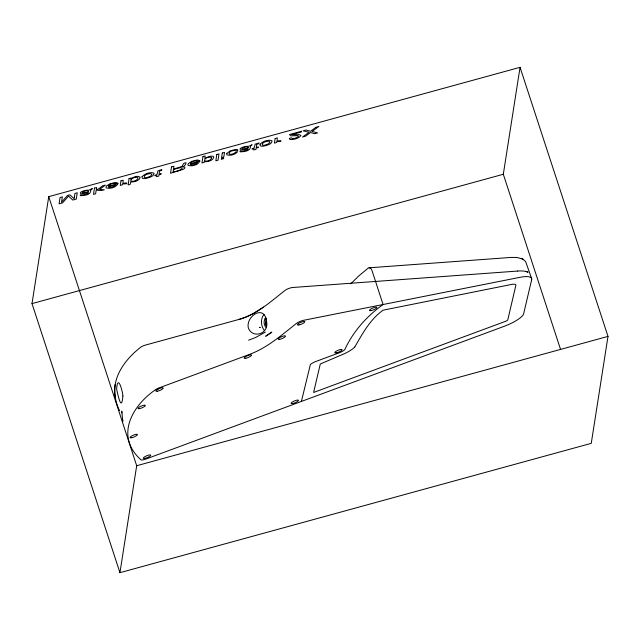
<?xml version="1.0" encoding="UTF-8"?>
<svg xmlns="http://www.w3.org/2000/svg" width="640" height="640" viewBox="0 0 640 640"><rect width="100%" height="100%" fill="white"/><g stroke="black" fill="none" stroke-linecap="round" stroke-linejoin="round"><path stroke-width="0.96" d="M32 303.608L48.744 196.656L520.056 67.328L608 336.392L591.256 443.344L119.944 572.672L32 303.608L503.312 174.272L520.056 67.328M119.944 572.672L136.688 465.728L48.744 196.656M301.4 401.448L310.368 364.56A5.952 1.448 -22.9 0 1 315.848 361.48L339.096 352.864A5.944 1.448 -22.9 0 0 344.904 349.376C353.36 331.2 366.824 316.168 383.08 304.512L372.032 270.664A4.96 2.952 85.7 0 0 367.984 268.272L358.544 276.136L350.752 283.832M531.648 279.752L523.616 313.888A19.808 4.824 -22.9 0 1 503.856 326.448L145.912 459.04A6.016 1.464 -22.9 0 1 140.872 459.744C115.392 436.792 131.128 407.016 154.464 390.432A5.96 1.456 -22.9 0 1 159.528 387.728L250.472 354.04C267.68 347.4 281.792 334.992 296.064 323.696A6.008 1.464 -22.9 0 1 298.52 322.16L299.832 321.544A5.856 1.424 -22.9 0 1 303.672 320.288L519.592 277.4A29.976 7.304 -22.9 0 1 531.656 279.752M517.528 271.072L292.952 287.48A5.784 1.776 -18.1 0 0 290.12 288.008L287.76 288.848A6.024 1.856 -18.1 0 0 285.16 290.336C270.92 301.36 256.944 314.448 239.136 319.376L145.576 345.048A5.968 1.832 -18.1 0 0 140.416 347.464C125.104 359.368 110.952 378.128 115.552 398.616M266.344 318.592L265.504 321.544L266.544 326.304M158.824 388.704L158.456 388.84M354.752 347.08C362.536 333.6 370.048 319.456 383.128 310.168L512.368 284.272A12.944 3.152 -22.9 0 1 515.936 284.96L507.784 319.92A2.896 0.704 -22.9 0 1 505.616 321.304L313.592 392.472L320.296 364L345.096 353.4A17.792 4.336 -22.9 0 0 354.752 347.08M264.024 314.344C260.296 318.832 260.864 326.208 264.448 330.616M265.8 317.728C263.296 320.336 263.624 325.216 266.256 327.592M263.528 307.08L253.432 313.472M265.376 332.104L255.72 337.432L248.608 340.2M115.48 384.416L115.176 384.592C113.88 393.456 115.616 402.608 119.528 410.632M253.312 313.536L246.32 316.912M245.824 317.12L239.136 319.376M136.688 465.728L608 336.392M369.104 267.808L511.208 257.416L516.944 257.464L522.848 259.096L525.608 261.496L531.608 278.488M526.192 271.504L528.096 272.208A29.776 9.152 -18.1 0 0 517.52 271.048M521.088 258.32L522.848 259.096M503.312 174.272L560.6 349.552M265.384 323.12L266.264 325.816M121.952 413L121.76 411.136L122.792 421.384L122.512 418.592M122.896 396.016C121.472 413.056 117.776 393.992 116.608 389.04C117.768 373.344 122.672 391.288 122.896 396.016M211.584 157.76C211.096 160.488 207.096 161.536 204.744 160.912L204.48 160.512C204.744 157.72 209.16 156.44 211.448 157.448L211.584 157.76M266.632 321.848C269.072 333.648 253.04 339.112 248.416 328.24C245.248 316.416 264.832 303.4 266.632 321.848M74.36 197.16L74.16 198.752L69.88 194.816L67.48 195.48L61.496 202.224L62.392 196.872L60.072 197.512L59.08 203.832L62.56 202.88L68.544 196.12L72.816 200.064L76.256 199.12L77.248 192.792L74.944 193.424L74.36 197.16M88.48 191.36L88.384 191.984L83.056 192.992L82.144 192.624C83.536 191.28 87 190.016 88.48 191.36M90.824 189.832C91.32 195.12 84.224 195.568 80.52 195.656L80.216 195.048C85.432 195.28 95.28 190.8 80.832 193.92C78.088 191.664 86.808 189.704 88.768 190.216L92.4 188.616L90.824 189.832M94.496 188.064L93.504 194.384L95.616 193.808L96.192 190.136L101.52 190.552L104.328 189.776L99.6 189.424L105.328 185.088L102.528 185.856L98.088 189.304L96.336 189.216L96.608 187.48L94.496 188.064M120.992 180.792L120.272 185.4L122.36 184.832L122.48 184.032L126.616 183.744L126.744 182.92L122.928 183.24L123.192 180.192L120.992 180.792M129.08 178.576L128.088 184.92L130.224 184.336L130.584 182.04C133.952 182.024 139.368 181.144 140.2 177.312C137.8 174.96 133.52 177.192 131.016 178.608L131.104 178.016L129.08 178.576M155.088 175.24L154.992 175.88L156.76 175.392L156.552 176.68L158.776 176.072L158.976 174.784L161.064 174.208L161.16 173.576L159.08 174.152L159.544 171.136L161.688 170.208L161.784 169.6L158 170.832L156.856 174.76L155.088 175.24M171.504 166.928L170.52 173.256L183.368 169.296L184.744 168.2L184.896 167.184L182.696 166.832C184.752 166.4 188.768 160.208 183.416 163.664L182.224 166.176L179.04 167.464L173.512 168.976L173.936 166.264L171.504 166.928M173.4 169.688L173.064 171.856C183.08 170.896 187.056 164.592 173.4 169.688M202.976 156.536L201.968 162.968L204.104 162.376L204.2 161.768C207.536 161.856 213.192 160.888 213.784 156.96L212.832 156.192L210.432 156.2L204.8 158.288L205.168 155.936L202.976 156.536M216.816 154.496L215.824 160.824L218.016 160.224L219.008 153.896L216.816 154.496M221.448 158.44L221.312 159.32L223.544 158.704L223.68 157.824L221.448 158.44M222.304 152.992L221.584 157.584L223.816 156.968L224.536 152.376L222.304 152.992M248.176 147.544L248.08 148.168L242.744 149.176L241.832 148.808C243.232 147.456 246.688 146.192 248.176 147.544M250.512 146.008C251.016 151.304 243.912 151.752 240.216 151.832L239.904 151.232C245.12 151.464 254.968 146.984 240.52 150.104C237.776 147.848 246.504 145.888 248.456 146.4L252.096 144.8L250.512 146.008M252.288 148.576L252.184 149.208L253.952 148.72L253.752 150.008L255.976 149.4L256.176 148.112L258.264 147.536L258.36 146.904L256.272 147.48L256.744 144.464L258.888 143.536L258.984 142.928L255.192 144.16L254.056 148.088L252.288 148.576M275.136 138.496L274.416 143.104L276.496 142.536L276.624 141.736L280.752 141.448L280.88 140.624L277.064 140.944L277.328 137.896L275.136 138.496M301.496 131.264L301.384 131.992L291.84 134.608L299.624 134.72L300.904 135.576C298.552 138.752 293.688 139.68 289.944 139.496L289.312 138.416L291.544 137.8L292.392 138.68L294.944 138.304L297.432 137.312L298.48 136.208L297.608 135.664L290.68 135.832L289.504 134.552L301.496 131.264M117.912 183.608C116.184 187.544 110.104 189.056 106.232 187.928L105.96 187.04L106.544 185.92L109.888 183.832L115.272 182.44L117.824 183.048L115.664 183.64C113.216 182.824 109.688 183.968 108.336 186.232L117.912 183.608M142.088 176.616L142.168 178.088L143.288 178.552A5.656 1.736 -18.1 0 0 146.344 178.336C149.032 177.456 153.544 176.864 154.04 173.512L153.832 173.104C149.992 171.68 144.808 173.648 142.088 176.616M199.84 161.128C198.112 165.064 192.032 166.576 188.152 165.448L187.888 164.56L188.464 163.44L191.808 161.352L197.2 159.96L199.752 160.568L197.592 161.16C195.136 160.344 191.616 161.488 190.264 163.752L199.84 161.128M260.12 144.232L260.2 145.704L261.328 146.168A5.656 1.736 -18.1 0 0 264.376 145.944C267.064 145.072 271.576 144.48 272.072 141.12L271.864 140.72C268.024 139.296 262.84 141.256 260.12 144.232M130.936 179.752L130.888 181.072C133.296 181.776 136.8 180.768 137.968 178.384L137.864 177.712C135.704 176.488 132.448 177.984 130.936 179.752M226.792 153.392L226.872 154.856C230.384 156.048 235.296 154.6 237.672 151.704L235.536 152.288L233.592 153.704L230.488 154.448L229.008 153.832L229.976 151.848A2.824 0.864 -18.1 0 1 231.824 150.912L234.784 150.36L235.76 150.864L237.896 150.272L237.376 149.656A4.696 1.448 -18.1 0 0 235.52 149.464L230.264 150.84L226.792 153.392M151.76 174.624L150.424 176.264L146.784 177.576A3.128 0.96 -18.1 0 1 144.872 177.616L144.28 177.2L144.496 175.816L146.512 174.384L150.704 173.432L151.76 174.624M269.8 142.24L268.456 143.88L264.816 145.184A3.128 0.96 -18.1 0 1 262.912 145.224L262.312 144.816L262.536 143.432L264.544 141.992L268.736 141.04L269.8 142.24M115.56 184.84L114.248 186.208L111.712 187.2L109.232 187.512L108.304 186.832L115.56 184.84M197.488 162.36L196.176 163.728L193.64 164.72L191.16 165.032L190.232 164.352L197.488 162.36M265.512 318.656L264.984 318.672L265.48 318.704M315.856 127.32L310.616 131.248L306.056 130.008L303.128 130.816L309.04 132.296L302.544 137.024L305.576 136.192L310.536 132.52L314.688 133.696L317.584 132.904L312.048 131.464L318.864 126.496L315.856 127.32M271.728 332.216L265.792 336.168L271.728 332.216M260.112 327.392L259.616 327.424L260.112 327.392M336.288 352.864A3.984 0.968 -22.9 0 0 342.104 349.832A3.984 0.968 -22.9 0 0 336.912 350.816A3.984 0.968 -22.9 0 0 336.288 352.864M279.688 339.304A3.984 0.968 -22.9 0 0 285.504 336.272A3.984 0.968 -22.9 0 0 280.312 337.256A3.984 0.968 -22.9 0 0 279.688 339.304M298.984 324.936A3.984 0.968 -22.9 0 0 304.8 321.904A3.984 0.968 -22.9 0 0 299.6 322.88A3.984 0.968 -22.9 0 0 298.984 324.936M371.024 310.608A3.984 0.968 -22.9 0 0 376.84 307.576A3.984 0.968 -22.9 0 0 371.648 308.56A3.984 0.968 -22.9 0 0 371.024 310.608M144.904 458.376A3.984 0.968 -22.9 0 0 150.72 455.336A3.984 0.968 -22.9 0 0 145.52 456.32A3.984 0.968 -22.9 0 0 144.904 458.376M245.736 358.272A3.984 0.968 -22.9 0 0 251.552 355.24A3.984 0.968 -22.9 0 0 246.36 356.224A3.984 0.968 -22.9 0 0 245.736 358.272M131.624 437.728A3.984 0.968 -22.9 0 0 137.44 434.696A3.984 0.968 -22.9 0 0 132.248 435.68A3.984 0.968 -22.9 0 0 131.624 437.728M157.392 391.224A3.984 0.968 -22.9 0 0 163.208 388.192A3.984 0.968 -22.9 0 0 158.016 389.176A3.984 0.968 -22.9 0 0 157.392 391.224M139.536 408.624A3.984 0.968 -22.9 0 0 145.352 405.592A3.984 0.968 -22.9 0 0 140.16 406.576A3.984 0.968 -22.9 0 0 139.536 408.624M292.664 403.536A3.984 0.968 -22.9 0 0 298.48 400.504A3.984 0.968 -22.9 0 0 293.288 401.48A3.984 0.968 -22.9 0 0 292.664 403.536"/></g></svg>
